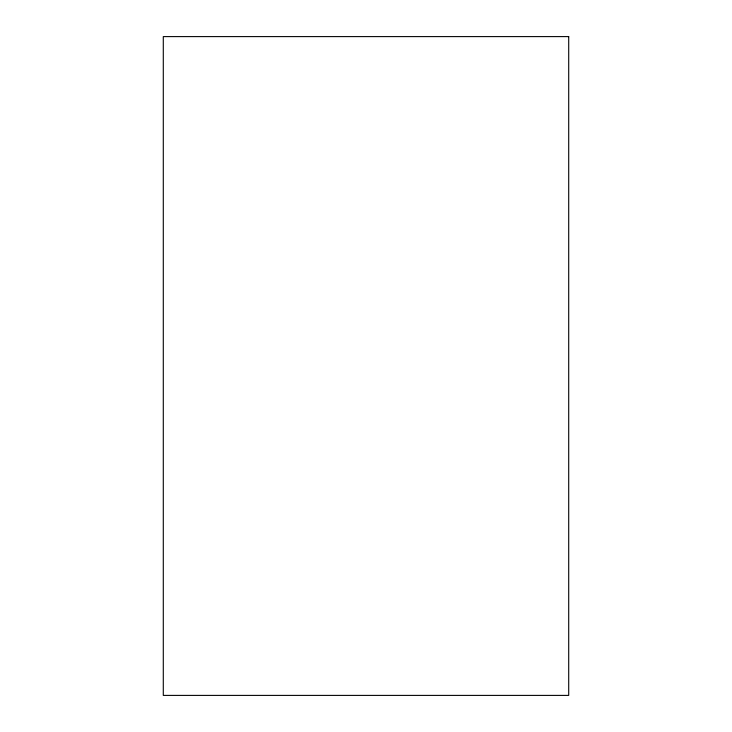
<?xml version="1.0" encoding="UTF-8"?>
<svg xmlns="http://www.w3.org/2000/svg" width="732" height="732" viewBox="0 0 732 732"><rect width="100%" height="100%" fill="white"/><g stroke="black" fill="none" stroke-linecap="round" stroke-linejoin="round"><path stroke-width="1.1" d="M568.709 36.6L163.291 36.6L163.291 695.4L568.709 695.4L568.709 36.6"/></g></svg>
